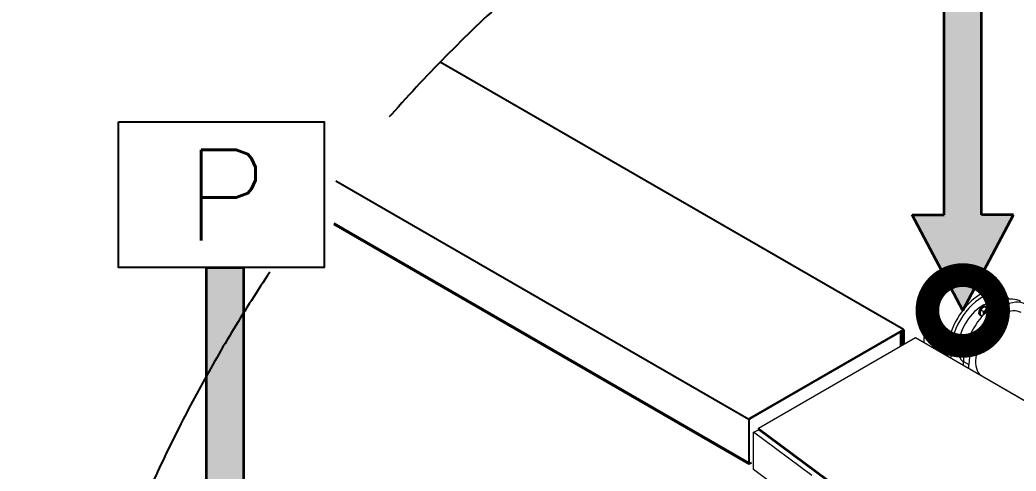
# Model space of a CAD drawing. Header units: millimetres. Extents: x -5 to 1510635, y -6 to 71285.
# Drawn here: x 1272083 to 1274193, y 13534 to 14490 of the extents above; entities that cross this region are included whole.
import ezdxf
from ezdxf.enums import TextEntityAlignment as Align

# ---------------------------------------------------------------- set-up
doc = ezdxf.new("R2010")
doc.units = ezdxf.units.MM
doc.header["$LTSCALE"] = 1000
doc.linetypes.add('HIDDEN', pattern=[0.375, 0.25, -0.125])
doc.linetypes.add('PHANTOM', pattern=[2.5, 1.25, -0.25, 0.25, -0.25, 0.25, -0.25])
for name, color, linetype in [('2', 42, 'Continuous'), ('3', 3, 'Continuous'), ('MP-4', 4, 'HIDDEN'), ('MP-DE-0001', 7, 'Continuous'), ('MP-DE-0002', 7, 'Continuous')]:
    doc.layers.add(name, color=color, linetype=linetype)
doc.layers.add('S-COLS', color=5, linetype='Continuous', lineweight=35)
doc.styles.add('ROMANS', font='ROMANS.shx')

# ---------------------------------------------------------------- blocks, each defined once
blk = doc.blocks.new('12323398760')
at = {"layer": '3', "linetype": 'ByBlock'}
blk.add_hatch(color=1, dxfattribs=at).paths.add_polyline_path([(-170.4, -809.7), (-170.4, 0), (-249.6, 0), (-249.6, -809.7), (-317.2, -809.7), (-210, -1012.6), (-102.9, -809.7)])
at = {"layer": '2', "const_width": 50}
blk.add_lwpolyline([(-285, -1012.6, 1), (-135, -1012.6, 1)], format="xyb", close=True, dxfattribs=at)
at = {"layer": '3', "color": 2, "linetype": 'ByBlock'}
blk.add_lwpolyline([(-435.6, 308.4), (0, 308.4), (0, 0), (-435.6, 0)], close=True, dxfattribs=at)
at = {"layer": 'S-COLS', "color": 2, "linetype": 'ByBlock'}
for p, q in [((-249.6, -809.7), (-249.6, 0)), ((-249.6, 0), (-170.4, 0)), ((-170.4, -809.7), (-170.4, 0)), ((-210, -1012.6), (-317.2, -809.7)), ((-317.2, -809.7), (-249.6, -809.7)), ((-210, -1012.6), (-102.9, -809.7)), ((-102.9, -809.7), (-170.4, -809.7))]:
    blk.add_line(p, q, dxfattribs=at)
at = {"layer": '3', "style": 'ROMANS'}
blk.add_text('P', height=192, dxfattribs=at).set_placement((-207.2, 152.8, -36432.5), align=Align.MIDDLE)

msp = doc.modelspace()

# ---------------------------------------------------------------- linework, layer by layer
at = {"layer": '2', "color": 6, "linetype": 'PHANTOM'}
for start, end in [(146.209252, 107.895356), (115.781993, 141.997435)]:
    msp.add_arc((1275218.259, 12212.212), 3135.026, start, end, dxfattribs=at)
at = {"layer": 'MP-4', "color": 1, "linetype": 'Continuous', "lineweight": 15}
for p, q in [((1274168.001, 13913.845), (1274118.504, 13942.422)), ((1274116.162, 13864.881), (1274118.283, 13863.657)), ((1274121.725, 13862.811), (1274117.079, 13865.493)), ((1274124.174, 13872.038), (1274118.711, 13875.192)), ((1274131.557, 13879.047), (1274126.094, 13882.201)), ((1274129.033, 13882.276), (1274126.912, 13883.501)), ((1274136.092, 13877.059), (1274131.845, 13879.511)), ((1273647.333, 13625.068), (1273980.115, 13817.2)), ((1273980.115, 13817.2), (1275889.304, 12714.929)), ((1275349.394, 13026.203), (1273982.822, 13815.193)), ((1274081.747, 13798.553), (1274076.284, 13801.707)), ((1274081.648, 13808.486), (1274079.526, 13809.711)), ((1274080.957, 13808.885), (1274081.149, 13810.339)), ((1274083.27, 13809.114), (1274081.149, 13810.339)), ((1274081.469, 13807.126), (1274081.648, 13808.486)), ((1274088.882, 13805.705), (1274083.668, 13808.716)), ((1274086.607, 13808.791), (1274084.485, 13810.016)), ((1274073.735, 13791.397), (1274075.857, 13790.172)), ((1274080.115, 13788.855), (1274074.653, 13792.009)), ((1274081.939, 13758.412), (1274081.939, 13766.414)), ((1274081.939, 13766.414), (1274093.252, 13759.882)), ((1274093.252, 13751.88), (1274093.252, 13759.882)), ((1273637.168, 13537.386), (1273637.168, 13616.586)), ((1273637.168, 13616.586), (1273648.428, 13621.642)), ((1273760.912, 13524.731), (1273637.168, 13616.586)), ((1273647.333, 13625.068), (1273817.481, 13498.766)), ((1273647.333, 13622.455), (1273647.333, 13625.068)), ((1273647.333, 13622.455), (1273817.481, 13496.153)), ((1273760.912, 13445.53), (1273637.168, 13537.386))]:
    msp.add_line(p, q, dxfattribs=at)
for centre, radius, start, end in [((1274136.079, 13867.283), 19.084, 155.516649, 185.380024), ((1274135.772, 13864.612), 20.076, 118.822755, 148.197484), ((1274105.169, 13870.249), 19.089, 347.028993, 5.37606), ((1274114.495, 13889.626), 20.076, 298.822755, 328.197484), ((1274093.182, 13804.332), 84.538, 62.784284, 67.088355), ((1274170.22, 13954.225), 84.538, 242.784284, 247.088355), ((1274093.658, 13793.797), 19.089, 155.520615, 185.376059), ((1274093.346, 13791.127), 20.076, 118.822755, 148.197484), ((1274072.069, 13816.142), 20.076, 298.822755, 328.197484), ((1274050.756, 13730.847), 84.538, 62.784284, 67.088355), ((1274062.747, 13796.764), 19.084, 335.51665, 5.380024), ((1274116.148, 13858.41), 78.334, 242.61376, 247.258879)]:
    msp.add_arc(centre, radius, start, end, dxfattribs=at)
for centre, major_axis, start_param, end_param in [((1274068.504, 13855.82), (-50, -86.603), 3.14159265, 5.60132759), ((1274118.001, 13827.243), (50, 86.603), 0, 2.45973494), ((1274152.649, 13807.238), (-50, -86.603), 3.14159265, 5.49778716), ((1274121.537, 13825.201), (-47.5, -82.272), 2.89403731, 3.92699083), ((1274121.537, 13825.201), (-47.5, -82.272), 3.92699083, 5.66904055), ((1274121.537, 13825.201), (36.25, 62.787), 0.0967684, 3.04435803), ((1274121.537, 13825.201), (36.25, 62.787), 0.0967684, 3.04435803), ((1274163.963, 13800.706), (-50, -86.603), 2.49809154, 5.49778716), ((1274121.537, 13874.191), (-5.375, -9.31), 3.14159265, 6.28318531), ((1274163.963, 13800.706), (-40, -69.282), 3.14159265, 6.03970192), ((1274123.658, 13872.966), (-5.375, -9.31), 2.70254419, 6.71541332), ((1274130.729, 13868.884), (4.5, 7.794), 0, 2.28255609), ((1274130.729, 13868.884), (3, 5.196), 0.21915559, 2.00829964), ((1274131.436, 13868.476), (3, 5.196), 0.54626713, 1.6680304), ((1274130.729, 13868.884), (4.5, 7.794), 6.22808445, 6.28318531), ((1274079.11, 13800.706), (5.375, 9.31), 0.73063114, 3.14159265), ((1274081.232, 13799.482), (5.375, 9.31), 0.73063114, 3.57382067), ((1274079.11, 13800.706), (5.375, 9.31), 0, 0.5139283), ((1274088.303, 13795.399), (4.5, 7.794), 0.85903667, 3.19669344), ((1274081.232, 13799.482), (5.375, 9.31), -0.42525878, 0.5139283), ((1274088.303, 13795.399), (3, 5.196), 1.13329318, 2.92243694), ((1274089.01, 13794.991), (3, 5.196), 1.47356249, 2.59532533)]:
    msp.add_ellipse(centre, major_axis=major_axis, ratio=0.5773502, start_param=start_param, end_param=end_param, dxfattribs=at)
at = {"layer": 'MP-DE-0001', "color": 7, "linetype": 'Continuous'}
for p, q in [((1273954.937, 13833.909), (1272973.407, 14400.596)), ((1273627.286, 13643.299), (1272752.533, 14148.338)), ((1272747.911, 14059.552), (1273627.286, 13551.845)), ((1272747.911, 14057.514), (1273627.286, 13549.807)), ((1273956.185, 13833.189), (1273627.286, 13643.299)), ((1273629.051, 13646.356), (1273954.42, 13834.208)), ((1273953.689, 13801.942), (1273953.689, 13830.729)), ((1273955.454, 13832.767), (1273955.454, 13802.961)), ((1273627.286, 13643.299), (1273627.286, 13549.807)), ((1273627.286, 13549.807), (1273632.489, 13552.811))]:
    msp.add_line(p, q, dxfattribs=at)
for centre, major_axis, start_param, end_param in [((1273952.806, 13830.219), (-0.624, -1.081), 2.35619449, 3.92699082), ((1273953.689, 13831.748), (-1.248, -2.162), 2.35619449, 3.92699082), ((1273629.051, 13644.318), (-1.248, -2.162), 3.92699082, 4.88905931), ((1273629.933, 13643.808), (0.624, 1.081), 0.78539816, 1.92997505)]:
    msp.add_ellipse(centre, major_axis=major_axis, ratio=0.57735027, start_param=start_param, end_param=end_param, dxfattribs=at)
at = {"layer": 'MP-DE-0002', "color": 7, "linetype": 'Continuous'}
msp.add_line((1273948.174, 13828.563), (1273948.174, 13798.758), dxfattribs=at)

# ---------------------------------------------------------------- block references
at = {"layer": 'MP-4', "linetype": 'ByBlock'}
for p in [(1274290.316, 14887.133), (1272727.722, 13965.845)]:
    msp.add_blockref('12323398760', p, dxfattribs=at)

doc.saveas('drawing.dxf')
